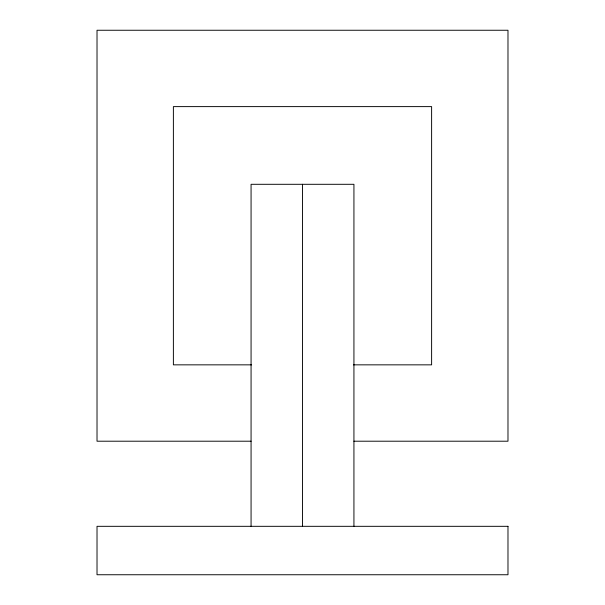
<?xml version="1.0" encoding="UTF-8"?>
<svg xmlns="http://www.w3.org/2000/svg" width="605" height="605" viewBox="0 0 605 605"><rect width="100%" height="100%" fill="white"/><g stroke="black" fill="none" stroke-linecap="round" stroke-linejoin="round"><path stroke-width="0.91" d="M251.612 364.845L173.385 364.845L173.385 106.616L431.615 106.616L431.615 364.845L353.388 364.845M251.098 441.204L97.019 441.204L97.019 30.25L507.981 30.25L507.981 441.204L353.902 441.204M353.933 526.32L353.933 184.298L251.067 184.298L251.067 526.32M302.5 184.298L302.5 526.32M507.981 526.32L97.019 526.32L97.019 574.75L507.981 574.75L507.981 526.32"/></g></svg>
